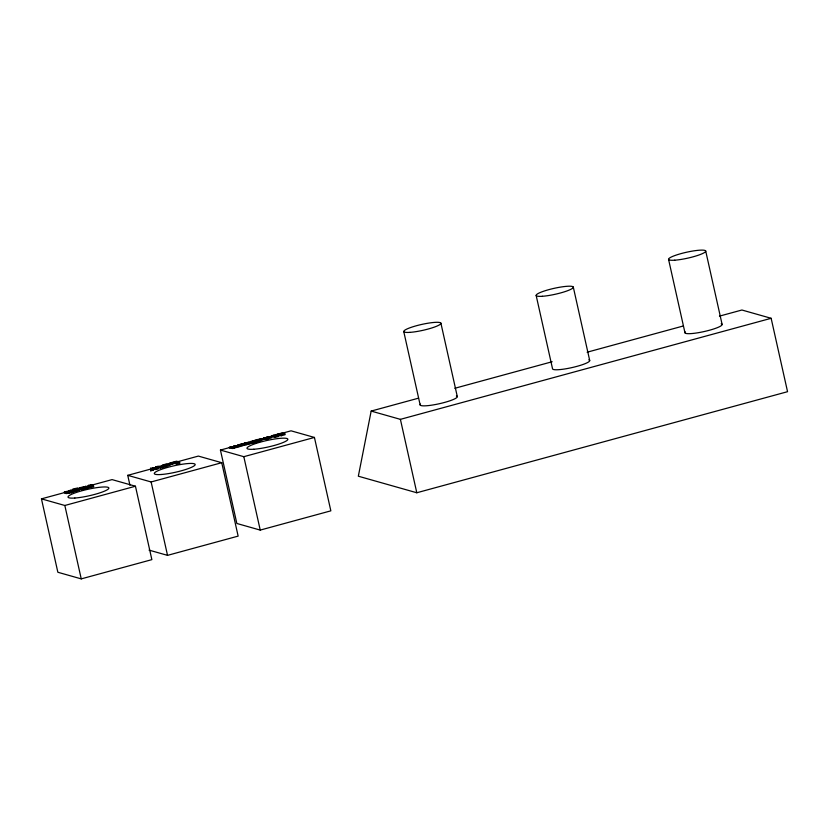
<?xml version="1.0" encoding="UTF-8"?>
<svg xmlns="http://www.w3.org/2000/svg" width="829" height="829" viewBox="0 0 829 829"><rect width="100%" height="100%" fill="white"/><g stroke="black" fill="none" stroke-linecap="round" stroke-linejoin="round"><path stroke-width="1.24" d="M152.588 468.178L153.189 470.157L150.743 470.82L150.702 468.24L155.634 467.629L155.614 466.903L157.893 466.281L162.567 466.23L162.847 467.515L157.935 468.084L157.966 468.851L155.665 469.473L152.868 469.463L152.588 468.178L155.375 468.188L157.686 467.556L157.645 466.8L162.567 466.23M150.743 470.82L150.702 468.24M418.593 398.148L371.164 411.08L358.335 476.209L416.8 492.758L787.55 391.692L771.146 318.295L741.914 310.015L719.437 316.139M68.31 490.872L70.527 490.271L73.17 491.017L73.449 492.26L66.361 493.587L64.693 493.182L64.413 491.939L69.387 491.214L68.31 490.872L68.589 492.115M69.066 492.758L69.512 492.374M245.602 443.277L248.855 444.116L251.384 443.422L251.187 442.562L248.659 443.256C243.705 441.857 248.192 444.976 244.254 444.458L242.089 443.836L242.275 444.696M260.617 439.608C255.342 439.712 262.575 439.65 259.705 440.821L259.384 439.453M77.429 490.374L75.967 490.841M229.415 447.297L232.441 447.639L242.71 444.872L242.907 445.733L232.628 448.499L229.612 448.147L229.415 447.297L234.98 446.51L233.716 446.116L233.913 446.976L235.167 447.37L234.12 447.774M269.104 437.349C263.042 437.826 272.834 437.525 267.156 438.738M269.29 438.209L269.104 437.184M74.962 489.514C79.263 488.747 74.382 489.069 75.242 490.758M263.498 438.313L268.731 436.614L271.57 436.769A3.409 0.539 -12.6 0 1 270.368 437.318L263.767 438.468L268.71 437.07L266.99 437.297L263.498 438.313L264.036 438.924M254.731 440.396C256.669 439.225 269.995 437.391 259.228 440.251L260.265 440.551L257.736 441.235L254.731 440.396L254.928 441.246M242.089 443.836L248.586 442.158L252.959 442.997L255.477 442.303L255.28 441.453L252.772 442.137L250.596 441.515L250.793 442.375M72.392 490.758L74.061 491.69L76.133 491.131L75.636 489.203M73.17 491.017L66.703 492.302L64.413 491.939M233.716 446.116L239.27 445.339L238.027 444.945L239.322 446.116M258.223 440.375L257.601 440.696L257.404 439.836M163.106 464.872L166.142 464.043A3.637 0.58 -12.6 0 1 168.194 463.691L169.779 463.908L165.085 465.515A3.43 0.539 -12.6 0 1 162.567 465.857L161.769 465.701M236.431 446.292L238.793 446.52L238.97 445.546M79.377 487.856L81.294 488.405L81.563 489.649L79.657 489.1L79.377 487.856L81.594 487.255L83.501 487.794L83.781 489.037M88.537 487.639L93.718 486.737L93.439 485.493L87.356 486.633L88.278 486.903L88.558 488.146L86.081 488.82L83.439 488.074L83.159 486.83L86.713 486.457M88.61 486.664L88.33 485.421L90.796 484.747L93.439 485.493M170.038 463.39L174.463 462.178L176.753 462.831L179.592 462.054L179.883 463.338L177.043 464.116L174.753 463.463L170.328 464.675L169.292 463.173L176.556 461.193L179.592 462.054M238.027 444.945L240.545 444.261L244.451 445.308L246.959 444.624L246.607 442.955M250.596 441.515L253.114 440.831L257.923 442.095L260.461 441.411L260.005 439.847M277.819 434.095L278.14 435.577L281.373 435.702L285.052 434.707L284.865 433.847L281.186 434.852L277.943 434.717L278.554 436.479L274.876 437.474L271.881 436.624L271.684 435.774L273.974 435.142L276.264 435.795L275.736 434.665L277.819 434.095L281.86 434.272L279.58 433.619L279.767 434.479L282.057 435.121L278.005 434.956M279.58 433.619L281.87 432.997L284.865 433.847M91.003 485.348L112.06 479.608L135.448 486.229L151.862 559.637L81.242 578.88L57.854 572.259L41.45 498.861L72.424 490.416M82.33 487.711L89.408 485.721L88.33 485.421M129.956 485.286L127.739 475.338L152.515 468.582M161.178 466.219C165.738 465.525 169.137 463.38 164.847 465.142M177.292 461.826L198.349 456.085L221.737 462.706L238.141 536.114L167.531 555.357L149.065 550.135M220.431 450.064L291.052 430.821L314.429 437.443L330.844 510.84L260.233 530.094L236.845 523.472L220.431 450.064L243.819 456.686L314.429 437.443M150.453 469.535L152.899 468.862M73.781 490.447C78.807 489.328 82.423 487.545 74.04 489.245C86.175 486.509 65.988 489.483 73.781 490.447L74.061 491.69M81.294 488.405L84.237 488.001L84.506 489.245L82.299 489.846L81.522 488.468L84.237 488.001M170.784 464.136L174.422 463.142M83.159 486.83L85.801 487.576L88.278 486.903M253.032 442.209L255.539 441.525L256.296 442.541L256.109 441.681L253.032 442.209L253.218 443.069L256.296 442.541M87.884 487.452L89.677 486.965M266.814 438.717L269.352 438.116M271.684 435.774L274.679 436.624L278.357 435.619M81.802 489.711L84.506 489.245M253.218 443.069L255.736 442.385M454.8 388.283L552.166 361.734M587.119 352.211L683.241 326.004M41.45 498.861L64.838 505.483L135.448 486.229M127.739 475.338L151.127 481.96L221.737 462.706M371.164 411.08L400.397 419.35L771.146 318.295M246.949 443.401L248.358 443.08M75.905 490.447L76.714 490.281M267.176 438.158L268.275 437.93L268.078 437.08M259.933 441.038L263.249 439.598M68.724 492.84L67.968 492.872M166.08 466.323L164.619 466.281M260.7 440.272L258.451 440.665L258.254 439.816M78.413 489.67L79.781 489.866L76.133 491.131M160.515 467.546L162.847 467.515M153.251 468.913L155.925 468.924M169.53 464.945L170.069 465.193L165.375 466.81A3.43 0.539 -12.6 0 1 162.857 467.141L162.059 466.996M259.425 441.111L260.461 441.411M249.995 443.028L251.384 443.422M246.959 444.624L245.736 444.24M87.636 487.877L88.558 488.146M271.653 437.287L271.757 437.629A3.409 0.539 -12.6 0 1 270.555 438.178C268.658 438.303 264.565 440.873 263.674 438.448M152.868 469.463L153.189 470.157M278.14 435.577L278.554 436.479M705.697 250.98L722.1 324.377M668.568 259.415L684.972 332.812M573.295 287.062L589.699 360.47M536.166 295.507L552.57 368.905A19.046 3.015 -12.6 0 0 574.632 366.957A19.046 3.015 -12.6 0 0 588.787 359.879M440.893 323.155L457.297 396.563M403.764 331.6L420.168 404.998M400.397 419.35L416.8 492.758M281.186 434.852L281.373 435.702M275.736 434.665L275.933 435.526M274.679 436.624L274.876 437.474M273.974 435.142L274.171 436.002M268.803 437.494L268.99 438.354M268.306 437.65L268.492 438.51M267.808 437.774L267.995 438.634M267.56 437.163L267.746 438.023M267.363 437.847L267.549 438.707M266.347 437.505L266.534 438.365M266.047 437.66L266.233 438.52M260.379 439.722L260.565 440.582M259.819 439.391L260.005 440.24M258.938 439.557L259.249 440.893M258.524 439.691L258.845 440.914M257.736 441.235L257.923 442.095M257.083 439.753L257.28 440.613M253.114 440.831L253.301 441.691M253.591 442.365L253.788 443.225M252.772 442.137L252.959 442.997M248.659 443.256L248.855 444.116M246.949 442.893L247.146 443.753M246.223 443.049L246.41 443.909M245.84 443.163L246.037 444.023M244.783 443.297L244.969 444.157M244.431 443.204L244.617 444.054M244.254 444.458L244.451 445.308M243.819 456.686L260.233 530.094M240.545 444.261L240.731 445.121M240.369 445.515L240.555 446.375M240.047 445.422L240.244 446.282M238.607 445.66L238.793 446.52M237.674 445.815L237.871 446.676M235.788 446.582L235.985 447.442M234.908 446.603L235.104 447.463M234.68 446.717L234.866 447.577M234.306 446.831L234.493 447.691M231.933 446.603L232.13 447.463M176.753 462.831L177.043 464.116M174.463 462.178L174.753 463.463M166.225 464.375L166.515 465.66M165.717 464.458L166.007 465.743M160.101 466.903L160.391 468.188M157.645 466.8L157.966 468.851M155.614 466.903L155.904 468.188M155.375 468.188L155.665 469.473M151.127 481.96L167.531 555.357M90.796 484.747L91.076 485.991M90.972 486.167L91.252 487.411M90.05 485.898L90.33 487.151M85.636 486.146L85.915 487.39M85.801 487.576L86.081 488.82M83.729 487.856L84.009 489.11M82.019 488.602L82.299 489.846M76.434 489.037L76.796 490.675M76.05 489.1L76.372 490.768M75.273 489.307L75.553 490.55M75.335 489.618L75.615 490.861M75.045 489.421L75.325 490.664M70.952 491.618L71.232 492.872M70.527 490.271L70.807 491.514M69.978 491.348L70.258 492.592M69.346 491.307L69.615 492.55M69.128 491.41L69.408 492.654M66.641 491.328L66.921 492.571M64.838 505.483L81.242 578.88M162.028 466.882A3.482 0.549 -12.6 0 1 162.826 466.375M161.904 465.743A3.43 0.539 -12.6 0 1 163.189 464.934M721.189 323.787A19.046 3.015 -12.6 0 1 704.619 331.445A19.046 3.015 -12.6 0 1 685.324 331.942M456.385 395.972A19.046 3.015 -12.6 0 1 439.816 403.619A19.046 3.015 -12.6 0 1 420.521 404.117M74.869 498.032A20.922 3.306 -12.6 0 0 108.454 488.872A20.922 3.306 -12.6 0 0 82.03 490.727A20.922 3.306 -12.6 0 0 74.869 498.032M161.147 474.509A20.922 3.306 -12.6 0 0 194.742 465.359A20.922 3.306 -12.6 0 0 168.308 467.204A20.922 3.306 -12.6 0 0 161.147 474.509M253.85 449.245A20.922 3.306 -12.6 0 0 287.445 440.085A20.922 3.306 -12.6 0 0 261.011 441.94A20.922 3.306 -12.6 0 0 253.85 449.245M542.363 296.285A19.046 3.015 -12.6 0 0 572.943 287.943A19.046 3.015 -12.6 0 0 548.881 289.632A19.046 3.015 -12.6 0 0 542.363 296.285M409.961 332.367A19.046 3.015 -12.6 0 0 440.541 324.035A19.046 3.015 -12.6 0 0 416.479 325.724A19.046 3.015 -12.6 0 0 409.961 332.367M674.765 260.192A19.046 3.015 -12.6 0 0 705.344 251.85A19.046 3.015 -12.6 0 0 681.283 253.539A19.046 3.015 -12.6 0 0 674.765 260.192"/></g></svg>
